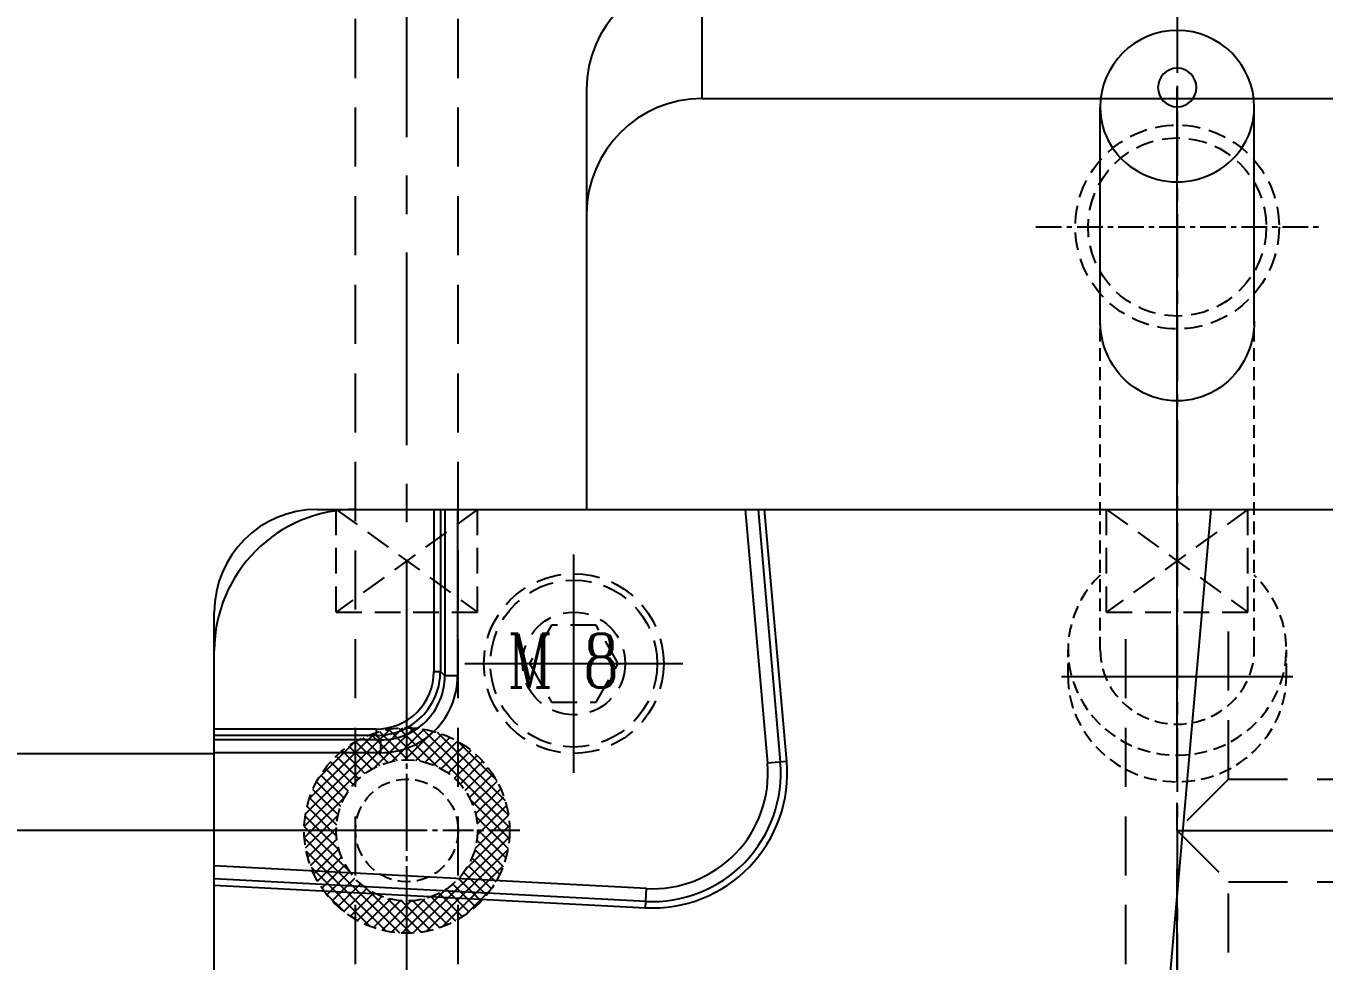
# Model space of a CAD drawing. Header units: millimetres. Extents: x 29875 to 31218, y -21313 to -20364.
# Drawn here: x 30884.9 to 30986, y -20547.4 to -20474.6 of the extents above; entities that cross this region are included whole.
import ezdxf

# ---------------------------------------------------------------- set-up
doc = ezdxf.new("R2010")
doc.units = ezdxf.units.MM
doc.header["$LTSCALE"] = 8
for name, pattern in [('ACAD_ISO08W100', [36, 24, -3, 6, -3]), ('CENTER', [2, 1.25, -0.25, 0.25, -0.25]), ('CENTER2', [1.125, 0.75, -0.125, 0.125, -0.125]), ('HIDDEN', [0.375, 0.25, -0.125]), ('HIDDEN2', [0.1875, 0.125, -0.0625])]:
    doc.linetypes.add(name, pattern=pattern)
doc.layers.get('DEFPOINTS').update_dxf_attribs({"color": 6})
for name, color, linetype in [('Cav-cor', 30, 'Continuous'), ('CL', 1, 'Continuous'), ('PIN', 5, 'Continuous'), ('SCREW', 52, 'HIDDEN'), ('WT', 4, 'Continuous')]:
    doc.layers.add(name, color=color, linetype=linetype)
doc.layers.add('dim', color=3, linetype='Continuous', lineweight=15)
doc.styles.add('ROMANC', font='RomanC.ttf', dxfattribs={"width": 0.8, "height": 7})
doc.styles.get("Standard").update_dxf_attribs({"font": 'txt.shx', "width": 0.8, "bigfont": 'chineset.shx'})
doc.dimstyles.new('ISO-25', dxfattribs={"dimtxt": 5, "dimasz": 4, "dimexe": 0.3, "dimexo": 0.3, "dimtad": 0, "dimzin": 1, "dimdsep": 46, "dimtxsty": 'Standard', "dimcen": 0, "dimclrd": 3, "dimclre": 3, "dimclrt": 3, "dimazin": 0, "dimtfac": 1, "dimtofl": 0, "dimtmove": 0, "dimatfit": 0, "dimfxl": 0, "dimarcsym": 0})

# ---------------------------------------------------------------- blocks, each defined once
blk = doc.blocks.new('20160818.085429')
at = {"layer": 'CL', "linetype": 'ACAD_ISO08W100', "ltscale": 0.35}
for p, q in [((-9, 0), (9, 0)), ((0, 0), (0, -45.86))]:
    blk.add_line(p, q, dxfattribs=at)
at = {"layer": 'PIN', "linetype": 'HIDDEN2'}
for p, q in [((-8.5, 0), (-8.5, -2.07)), ((8.5, 0), (8.5, -2.07)), ((-6, -2.07), (-6, -27.34)), ((6, -2.07), (6, -27.34))]:
    blk.add_line(p, q, dxfattribs=at)
at = {"layer": 'PIN'}
for p, q in [((-6, -27.34), (-6, -44.31)), ((6, -27.34), (6, -44.31))]:
    blk.add_line(p, q, dxfattribs=at)
blk.add_circle((0, -45.86), 1.5, dxfattribs=at)
at = {"layer": 'PIN', "linetype": 'HIDDEN2', "extrusion": (0, 0, -1)}
for centre, major_axis, start_param, end_param in [((0, 0), (8.5, 0), 3.141593, 6.283185), ((0, -2.07), (-8.5, 0), 5.496057, 10.211906), ((0, -2.07), (-6, 0), 0, 3.141593)]:
    blk.add_ellipse(centre, major_axis=major_axis, ratio=0.965926, start_param=start_param, end_param=end_param, dxfattribs=at)
at = {"layer": 'PIN'}
blk.add_ellipse((0, -27.66), major_axis=(0, 6.21), ratio=0.965926, start_param=4.712389, end_param=7.853982, dxfattribs=at)
at = {"layer": 'PIN', "extrusion": (0, 0, -1)}
for ratio, start_param, end_param in [(0.965926, 0, 3.141593), (1, 3.141593, 6.283185)]:
    blk.add_ellipse((0, -44.31), major_axis=(-6, 0), ratio=ratio, start_param=start_param, end_param=end_param, dxfattribs=at)
blk = doc.blocks.new('cb_8')
at = {"linetype": 'HIDDEN'}
blk.add_circle((0, 0), 7, dxfattribs=at)
at = {"layer": 'SCREW', "linetype": 'CENTER2', "ltscale": 5}
for p, q in [((0, -8.5), (0, 8.5)), ((-8.5, 0), (8.5, 0))]:
    blk.add_line(p, q, dxfattribs=at)
at = {"layer": 'SCREW'}
blk.add_lwpolyline([(-1.73, 3), (-3.46, 0), (-1.73, -3), (1.73, -3), (3.46, 0), (1.73, 3)], close=True, dxfattribs=at)
for radius in [6.5, 4]:
    blk.add_circle((0, 0), radius, dxfattribs=at)
at = {"layer": 'dim', "style": 'ROMANC', "width": 0.8}
blk.add_text('M 8', height=4.186, dxfattribs=at).set_placement((-5.2, -1.86))
blk = doc.blocks.new('20150513.114825')
at = {"layer": 'WT', "color": 125, "linetype": 'HIDDEN'}
for p, q in [((-5.5, 8), (5.5, 8)), ((5.5, 8), (-5.5, 0)), ((-5.5, 8), (5.5, 0)), ((-5.5, 0), (-5.5, 8)), ((5.5, 0), (5.5, 8)), ((-5.5, 0), (5.5, 0))]:
    blk.add_line(p, q, dxfattribs=at)
blk = doc.blocks.new('20150513.114820')
at = {"layer": 'WT', "linetype": 'Continuous'}
h = blk.add_hatch(dxfattribs=at)
h.set_pattern_fill('ANSI37', color=125, scale=5, angle=270, style=0)
h.set_pattern_definition([(315, (23425.0146, -23957.4168), (0.441941738, 0.441941738), []), (45, (23425.0146, -23957.4168), (-0.441941738, 0.441941738), [])])
h.paths.add_polyline_path([(8, 0), (5.5, 0, 1), (-5.5, 0), (-8, 0, -1)])
h.paths.add_polyline_path([(-8, 0), (-5.5, 0, 0.414214), (0, -5.5, 0.414214), (5.5, 0), (8, 0, -0.414214), (0, -8, -0.414214)])
at = {"layer": 'WT', "color": 125, "linetype": 'CENTER2', "ltscale": 0.4}
for p, q in [((0, 8.79), (0, -8.79)), ((8.79, 0), (-8.79, 0))]:
    blk.add_line(p, q, dxfattribs=at)
at = {"layer": 'WT', "color": 125, "linetype": 'HIDDEN2'}
for radius in [8, 5.5, 4]:
    blk.add_circle((0, 0), radius, dxfattribs=at)
blk = doc.blocks.new('*D27714')
at = {"layer": 'DEFPOINTS', "color": 0}
for p in [(30858.49, -20537.24), (30914.55, -20537.24), (30907.55, -20722.24)]:
    blk.add_point(p, dxfattribs=at)
at = {"layer": 'dim', "color": 3, "lineweight": -2}
for p, q in [((30914.25, -20537.24), (30858.19, -20537.24)), ((30858.49, -20541.24), (30858.49, -20620.45)), ((30858.49, -20718.24), (30858.49, -20639.03)), ((30907.25, -20722.24), (30858.19, -20722.24))]:
    blk.add_line(p, q, dxfattribs=at)
at = {"layer": 'dim', "color": 3}
for points in [[(30859.16, -20541.24), (30857.83, -20541.24), (30858.49, -20537.24)], [(30857.83, -20718.24), (30859.16, -20718.24), (30858.49, -20722.24)]]:
    blk.add_solid(points, dxfattribs=at)
at = {"layer": 'dim', "color": 3, "insert": (30858.49, -20629.74), "char_height": 5, "attachment_point": 5, "rotation": 90}
blk.add_mtext('185.00', dxfattribs=at)

msp = doc.modelspace()

# ---------------------------------------------------------------- linework, layer by layer
for p, q in [((30937.553, -20480.239), (30937.553, -20470.542)), ((30928.553, -20479.542), (30928.553, -20512.239)), ((30937.553, -20480.239), (31011.553, -20480.239)), ((30864.856, -20531.239), (30899.553, -20531.239))]:
    msp.add_line(p, q)
at = {"color": 8, "linetype": 'CENTER', "ltscale": 0.2}
msp.add_line((30963.553, -20490.239), (30985.553, -20490.239), dxfattribs=at)
at = {"color": 8, "linetype": 'HIDDEN', "ltscale": 0.7}
for radius in [7.938, 6.938]:
    msp.add_circle((30974.553, -20490.239), radius, dxfattribs=at)
for centre in [(30937.553, -20479.542), (30937.553, -20489.239)]:
    msp.add_arc(centre, 9, 90, 180)
at = {"layer": 'Cav-cor', "color": 241}
for p, q in [((30907.553, -20512.239), (31041.553, -20512.239)), ((30916.659, -20512.239), (30916.659, -20524.851)), ((30917.158, -20512.239), (30917.158, -20524.851)), ((30917.503, -20512.239), (30917.503, -20525.196)), ((30918.502, -20512.239), (30918.502, -20525.196)), ((30940.913, -20512.239), (30942.641, -20531.992)), ((30941.917, -20512.239), (30943.637, -20531.904)), ((30944.135, -20531.861), (30942.418, -20512.239)), ((30973.033, -20559.735), (30977.189, -20512.239)), ((30899.553, -20714.239), (30899.553, -20520.239)), ((30916.659, -20524.851), (30917.158, -20524.851)), ((30917.503, -20525.196), (30917.158, -20524.851)), ((30918.502, -20525.196), (30917.503, -20525.196)), ((30912.165, -20529.345), (30899.553, -20529.345)), ((30912.165, -20529.844), (30899.553, -20529.844)), ((30912.165, -20529.345), (30912.165, -20529.844)), ((30912.51, -20530.189), (30912.165, -20529.844)), ((30912.51, -20530.189), (30899.553, -20530.189)), ((30912.51, -20531.188), (30912.51, -20530.189)), ((30912.51, -20531.188), (30899.553, -20531.188)), ((30944.135, -20531.861), (30942.641, -20531.992)), ((30933.204, -20541.764), (30899.553, -20540)), ((30933.152, -20542.762), (30899.553, -20541.001)), ((30899.553, -20541.502), (30933.126, -20543.262)), ((30933.126, -20543.262), (30933.204, -20541.764))]:
    msp.add_line(p, q, dxfattribs=at)
for centre, radius, start, end in [((30910.553, -20523.239), 11, 90, 180), ((30907.553, -20520.239), 8, 90, 180), ((30912.166, -20524.852), 4.992, 269.99069, 0.00931), ((30912.167, -20524.854), 4.491, 269.96882, 0.03118), ((30912.513, -20525.199), 5.988, 269.96879, 0.03121), ((30912.516, -20525.202), 4.986, 269.92461, 0.07539), ((30933.675, -20532.776), 10.5, 267, 5), ((30933.675, -20532.776), 10, 267, 5), ((30933.675, -20532.776), 9, 267, 5)]:
    msp.add_arc(centre, radius, start, end, dxfattribs=at)
at = {"layer": 'CL', "color": 7, "linetype": 'CENTER', "ltscale": 0.5}
msp.add_line((30974.553, -20417.239), (30974.553, -20817.239), dxfattribs=at)
at = {"layer": 'WT', "color": 125, "linetype": 'CENTER', "ltscale": 1.5}
for p, q in [((30914.553, -20579.239), (30914.553, -20417.239)), ((30974.553, -20533.455), (30974.553, -20512.239)), ((30974.553, -20579.239), (30974.553, -20535.076)), ((30974.553, -20537.239), (31049.553, -20537.239))]:
    msp.add_line(p, q, dxfattribs=at)
at = {"layer": 'WT', "color": 125, "linetype": 'HIDDEN', "ltscale": 2.3}
for p, q in [((30910.553, -20575.239), (30910.553, -20447.239)), ((30918.553, -20575.239), (30918.553, -20447.239)), ((30970.553, -20575.239), (30970.553, -20520.239)), ((30978.553, -20533.239), (30978.553, -20520.239)), ((30978.553, -20533.239), (30974.553, -20537.239)), ((30978.553, -20533.239), (31030.553, -20533.239)), ((30974.553, -20537.239), (30978.553, -20541.239)), ((30978.553, -20581.239), (30978.553, -20541.239)), ((30978.553, -20541.239), (31030.553, -20541.239))]:
    msp.add_line(p, q, dxfattribs=at)

# ---------------------------------------------------------------- block references
at = {"layer": 'PIN', "xscale": -1, "rotation": 180}
msp.add_blockref('20160818.085429', (30974.553, -20525.239), dxfattribs=at)
at = {"layer": 'SCREW'}
msp.add_blockref('cb_8', (30927.553, -20524.239), dxfattribs=at)
at = {"layer": 'WT', "color": 125, "linetype": 'HIDDEN', "ltscale": 2.3}
for p in [(30914.553, -20520.239), (30974.553, -20520.239)]:
    msp.add_blockref('20150513.114825', p, dxfattribs=at)
at = {"layer": 'WT', "rotation": -90}
msp.add_blockref('20150513.114820', (30914.553, -20537.239), dxfattribs=at)

# ---------------------------------------------------------------- dimensions: what is measured, and where the dimension line sits
at = {"layer": 'dim'}
dim = msp.add_linear_dim(base=(30858.493, -20537.239), p1=(30907.553, -20722.239), p2=(30914.553, -20537.239), angle=90, dimstyle='ISO-25', dxfattribs=at)
dim.commit()
dim.dimension.update_dxf_attribs({"geometry": '*D27714', "text_midpoint": (30858.493, -20629.739), "dimtype": 160})

doc.saveas('drawing.dxf')
